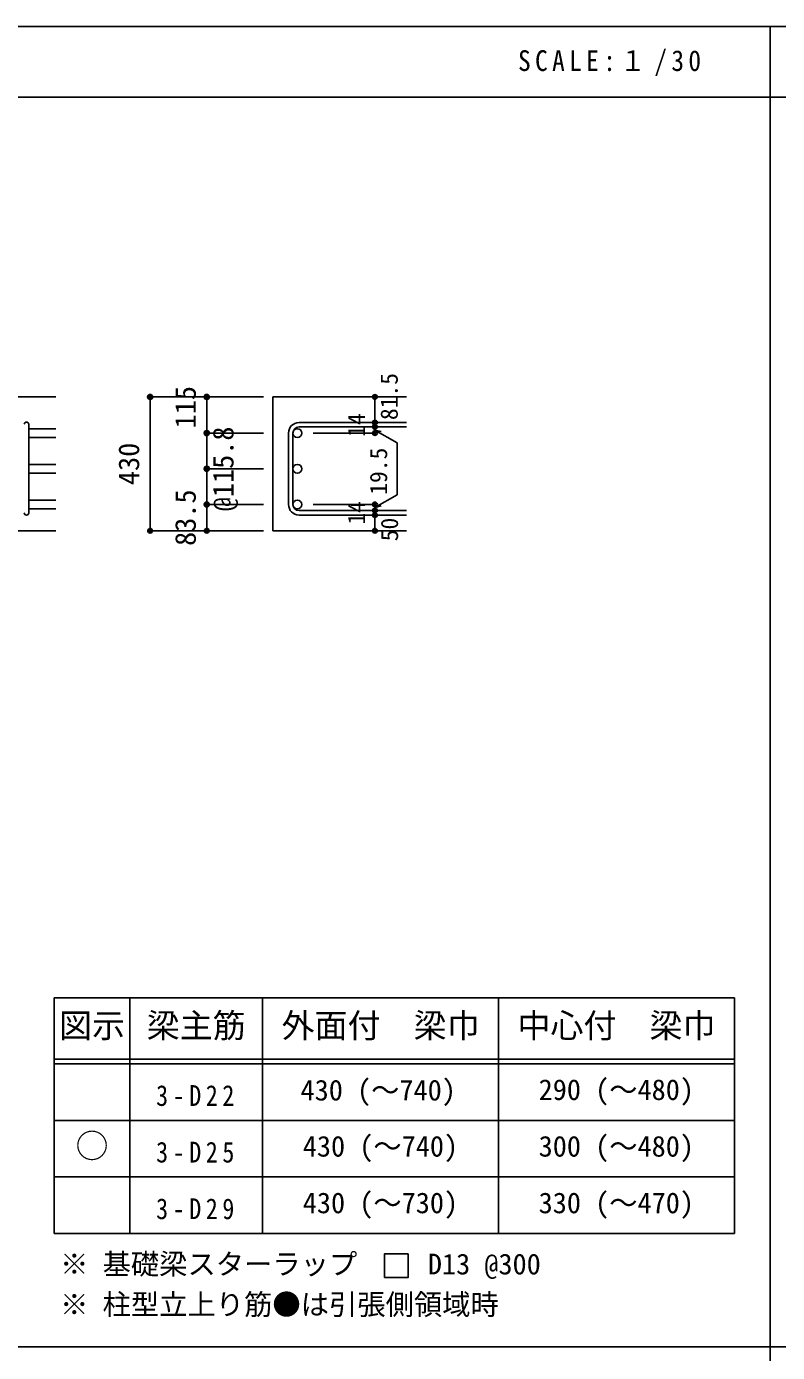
# Model space of a CAD drawing. Units: millimetres at full size, sheet at 1:30, with parts at other scales. Extents: x -5973 to 5954, y -4195 to 4201.
# Drawn here: x -3489 to -1101, y -15 to 4201 of the extents above; entities that cross this region are included whole.
import ezdxf
from ezdxf.enums import TextEntityAlignment as Align

# ---------------------------------------------------------------- set-up
doc = ezdxf.new("R2010")
doc.units = ezdxf.units.MM
doc.header["$LTSCALE"] = 30
doc.header["$PDMODE"] = 32
doc.header["$PDSIZE"] = 15
for name, color, linetype in [('0-1', 2, 'Continuous'), ('0-5', 7, 'Continuous'), ('0-6', 7, 'Continuous'), ('0-D', 4, 'Continuous'), ('6-7_文字', 7, 'Continuous'), ('6-E_枠', 7, 'Continuous'), ('F-0_枠', 6, 'Continuous')]:
    doc.layers.add(name, color=color, linetype=linetype)
doc.styles.add('ＭＳ ゴシック', font='')
doc.styles.get('ＭＳ ゴシック').set_extended_font_data('MS Gothic')

msp = doc.modelspace()

# ---------------------------------------------------------------- linework, layer by layer
at = {"layer": '0-1'}
for p, q in [((-3395.8, 3023.3), (-4795.8, 3023.3)), ((-2280.8, 3023.3), (-2705.8, 3023.3)), ((-2705.8, 3023.3), (-2705.8, 2597.8)), ((-3795.8, 2597.8), (-3395.8, 2597.8)), ((-2280.8, 2597.8), (-2705.8, 2597.8))]:
    msp.add_line(p, q, dxfattribs=at)
at = {"layer": '0-5'}
for p, q in [((-3395.8, 2922.37), (-3481.8, 2922.37)), ((-3395.8, 2894.37), (-3481.8, 2894.37)), ((-3395.8, 2808.83), (-3481.8, 2808.83)), ((-3395.8, 2780.83), (-3481.8, 2780.83)), ((-3395.8, 2695.3), (-3481.8, 2695.3)), ((-3395.8, 2667.3), (-3481.8, 2667.3))]:
    msp.add_line(p, q, dxfattribs=at)
at = {"layer": '0-5', "color": 3}
for centre in [(-2627.8, 2908.37), (-2627.8, 2794.83), (-2627.8, 2681.3)]:
    msp.add_circle(centre, 14, dxfattribs=at)
at = {"layer": '0-6'}
for p, q in [((-3481.8, 2654.8), (-3481.8, 2936.37)), ((-2280.8, 2941.87), (-2622.3, 2941.87)), ((-2280.8, 2927.87), (-2622.3, 2927.87)), ((-2655.8, 2908.37), (-2655.8, 2681.3)), ((-2641.8, 2908.37), (-2641.8, 2681.3)), ((-2280.8, 2661.8), (-2622.3, 2661.8)), ((-2280.8, 2647.8), (-2622.3, 2647.8))]:
    msp.add_line(p, q, dxfattribs=at)
for centre, radius, start, end in [((-3488.8, 2936.37), 7, 0, 180), ((-2622.3, 2908.37), 33.5, 90, 180), ((-2622.3, 2908.37), 19.5, 90, 180), ((-2622.3, 2681.3), 33.5, 180, 270), ((-2622.3, 2681.3), 19.5, 180, 270), ((-3488.8, 2654.8), 7, 180, 0)]:
    msp.add_arc(centre, radius, start, end, dxfattribs=at)
at = {"layer": '0-D'}
for p, q in [((-3095.8, 3023.3), (-2915.8, 3023.3)), ((-3095.8, 3023.3), (-2915.8, 3023.3)), ((-3095.8, 3023.3), (-3095.8, 2597.8)), ((-2915.8, 3023.3), (-2735.8, 3023.3)), ((-2915.8, 3023.3), (-2735.8, 3023.3)), ((-2915.8, 3023.3), (-2915.8, 2908.37)), ((-2380.8, 2927.87), (-2380.8, 2941.87)), ((-2380.8, 2927.87), (-2380.8, 2908.37)), ((-2380.8, 2918.12), (-2361.48, 2912.94)), ((-2380.8, 2918.12), (-2310.74, 2877.67)), ((-2915.8, 2908.37), (-2735.8, 2908.37)), ((-2915.8, 2908.37), (-2735.8, 2908.37)), ((-2380.8, 2908.37), (-2576.89, 2908.37)), ((-2310.74, 2877.67), (-2310.74, 2712)), ((-2915.8, 2794.83), (-2735.8, 2794.83)), ((-2380.8, 2671.55), (-2310.74, 2712)), ((-2915.8, 2681.3), (-2735.8, 2681.3)), ((-2380.8, 2681.3), (-2576.89, 2681.3)), ((-2380.8, 2661.8), (-2380.8, 2681.3)), ((-2380.8, 2671.55), (-2361.48, 2676.73)), ((-2380.8, 2647.8), (-2380.8, 2661.8)), ((-2380.8, 2597.8), (-2380.8, 2647.8)), ((-3095.8, 2597.8), (-2915.8, 2597.8)), ((-2915.8, 2597.8), (-2735.8, 2597.8))]:
    msp.add_line(p, q, dxfattribs=at)
for points in [[(-2380.8, 3023.3), (-2380.8, 2941.87), (-2380.8, 3023.3)], [(-2915.8, 2908.37), (-2915.8, 2794.83), (-2915.8, 2681.3), (-2915.8, 2597.8)]]:
    msp.add_lwpolyline(points, dxfattribs=at)
for centre, radius in [((-3095.8, 3023.3), 8), ((-3095.8, 3023.3), 7.2), ((-3095.8, 3023.3), 6.4), ((-3095.8, 3023.3), 5.6), ((-3095.8, 3023.3), 4.8), ((-3095.8, 3023.3), 4), ((-3095.8, 3023.3), 3.2), ((-3095.8, 3023.3), 2.4), ((-3095.8, 3023.3), 1.6), ((-3095.8, 3023.3), 0.8), ((-2915.8, 3023.3), 8), ((-2915.8, 3023.3), 7.2), ((-2915.8, 3023.3), 6.4), ((-2915.8, 3023.3), 5.6), ((-2915.8, 3023.3), 4.8), ((-2915.8, 3023.3), 4), ((-2915.8, 3023.3), 3.2), ((-2915.8, 3023.3), 2.4), ((-2915.8, 3023.3), 1.6), ((-2915.8, 3023.3), 0.8), ((-2380.8, 3023.3), 4), ((-2380.8, 3023.3), 3.6), ((-2380.8, 3023.3), 3.2), ((-2380.8, 3023.3), 2.8), ((-2380.8, 3023.3), 2.4), ((-2380.8, 3023.3), 2), ((-2380.8, 3023.3), 1.6), ((-2380.8, 3023.3), 1.2), ((-2380.8, 3023.3), 0.8), ((-2380.8, 3023.3), 0.4), ((-2915.8, 2908.37), 8), ((-2915.8, 2908.37), 7.2), ((-2915.8, 2908.37), 6.4), ((-2915.8, 2908.37), 5.6), ((-2915.8, 2908.37), 4.8), ((-2915.8, 2908.37), 4), ((-2915.8, 2908.37), 3.2), ((-2915.8, 2908.37), 2.4), ((-2915.8, 2908.37), 1.6), ((-2380.8, 2941.87), 4), ((-2380.8, 2927.87), 4), ((-2380.8, 2908.37), 4), ((-2380.8, 2941.87), 3.6), ((-2380.8, 2927.87), 3.6), ((-2380.8, 2908.37), 3.6), ((-2380.8, 2941.87), 3.2), ((-2380.8, 2927.87), 3.2), ((-2380.8, 2908.37), 3.2), ((-2380.8, 2941.87), 2.8), ((-2380.8, 2927.87), 2.8), ((-2380.8, 2908.37), 2.8), ((-2380.8, 2941.87), 2.4), ((-2380.8, 2927.87), 2.4), ((-2380.8, 2908.37), 2.4), ((-2380.8, 2941.87), 2), ((-2380.8, 2927.87), 2), ((-2380.8, 2908.37), 2), ((-2380.8, 2941.87), 1.6), ((-2380.8, 2927.87), 1.6), ((-2380.8, 2908.37), 1.6), ((-2380.8, 2941.87), 1.2), ((-2380.8, 2927.87), 1.2), ((-2380.8, 2908.37), 1.2), ((-2380.8, 2941.87), 0.8), ((-2380.8, 2927.87), 0.8), ((-2380.8, 2941.87), 0.4), ((-2380.8, 2927.87), 0.4), ((-2915.8, 2908.37), 0.8), ((-2380.8, 2908.37), 0.8), ((-2380.8, 2908.37), 0.4), ((-2915.8, 2794.83), 8), ((-2915.8, 2794.83), 7.2), ((-2915.8, 2794.83), 6.4), ((-2915.8, 2794.83), 5.6), ((-2915.8, 2794.83), 4.8), ((-2915.8, 2794.83), 4), ((-2915.8, 2794.83), 3.2), ((-2915.8, 2794.83), 2.4), ((-2915.8, 2794.83), 1.6), ((-2915.8, 2794.83), 0.8), ((-2915.8, 2681.3), 8), ((-2915.8, 2681.3), 7.2), ((-2915.8, 2681.3), 6.4), ((-2915.8, 2681.3), 5.6), ((-2915.8, 2681.3), 4.8), ((-2915.8, 2681.3), 4), ((-2915.8, 2681.3), 3.2), ((-2915.8, 2681.3), 2.4), ((-2915.8, 2681.3), 1.6), ((-2915.8, 2681.3), 0.8), ((-2380.8, 2681.3), 4), ((-2380.8, 2661.8), 4), ((-2380.8, 2681.3), 3.6), ((-2380.8, 2661.8), 3.6), ((-2380.8, 2681.3), 3.2), ((-2380.8, 2661.8), 3.2), ((-2380.8, 2681.3), 2.8), ((-2380.8, 2661.8), 2.8), ((-2380.8, 2681.3), 2.4), ((-2380.8, 2661.8), 2.4), ((-2380.8, 2681.3), 2), ((-2380.8, 2661.8), 2), ((-2380.8, 2681.3), 1.6), ((-2380.8, 2661.8), 1.6), ((-2380.8, 2681.3), 1.2), ((-2380.8, 2661.8), 1.2), ((-2380.8, 2681.3), 0.8), ((-2380.8, 2661.8), 0.8), ((-2380.8, 2681.3), 0.4), ((-2380.8, 2661.8), 0.4), ((-2380.8, 2647.8), 4), ((-2380.8, 2647.8), 3.6), ((-2380.8, 2647.8), 3.2), ((-2380.8, 2647.8), 2.8), ((-2380.8, 2647.8), 2.4), ((-2380.8, 2647.8), 2), ((-2380.8, 2647.8), 1.6), ((-2380.8, 2647.8), 1.2), ((-2380.8, 2647.8), 0.8), ((-2380.8, 2647.8), 0.4), ((-3095.8, 2597.8), 7.2), ((-3095.8, 2597.8), 6.4), ((-3095.8, 2597.8), 5.6), ((-3095.8, 2597.8), 4.8), ((-3095.8, 2597.8), 4), ((-3095.8, 2597.8), 3.2), ((-3095.8, 2597.8), 2.4), ((-3095.8, 2597.8), 1.6), ((-3095.8, 2597.8), 0.8), ((-2915.8, 2597.8), 7.2), ((-2915.8, 2597.8), 6.4), ((-2915.8, 2597.8), 5.6), ((-2915.8, 2597.8), 4.8), ((-2915.8, 2597.8), 4), ((-2915.8, 2597.8), 3.2), ((-2915.8, 2597.8), 2.4), ((-2915.8, 2597.8), 1.6), ((-2915.8, 2597.8), 0.8), ((-2380.8, 2597.8), 4), ((-2380.8, 2597.8), 3.6), ((-2380.8, 2597.8), 3.2), ((-2380.8, 2597.8), 2.8), ((-2380.8, 2597.8), 2.4), ((-2380.8, 2597.8), 2), ((-2380.8, 2597.8), 1.6), ((-2380.8, 2597.8), 1.2), ((-2380.8, 2597.8), 0.8), ((-2380.8, 2597.8), 0.4)]:
    msp.add_circle(centre, radius, dxfattribs=at)
at = {"layer": '0-D', "color": 7}
for p in [(-3095.8, 3023.3), (-2915.8, 3023.3), (-2380.8, 3023.3), (-2915.8, 2908.37), (-2380.8, 2941.87), (-2380.8, 2927.87), (-2380.8, 2908.37), (-2915.8, 2794.83), (-2915.8, 2681.3), (-2380.8, 2681.3), (-2380.8, 2681.3), (-2380.8, 2661.8), (-2380.8, 2647.8), (-3095.8, 2597.8), (-2915.8, 2597.8), (-2380.8, 2597.8)]:
    msp.add_point(p, dxfattribs=at)
at = {"layer": '6-7_文字'}
msp.add_lwpolyline([(-2350.64, 222.95), (-2275.64, 222.95), (-2275.64, 297.95), (-2350.64, 297.95)], close=True, dxfattribs=at)
msp.add_lwpolyline([(-2350.64, 222.95), (-2275.64, 222.95), (-2275.64, 297.95), (-2350.64, 297.95)], close=True, dxfattribs=at)
at = {"layer": '6-E_枠', "color": 3}
for p, q in [((-3400.52, 1112.77), (-3400.52, 362.77)), ((-3400.52, 1112.77), (-1238, 1112.77)), ((-1238, 1112.77), (-1238, 362.77)), ((-3400.52, 362.77), (-1238, 362.77))]:
    msp.add_line(p, q, dxfattribs=at)
at = {"layer": '6-E_枠'}
for p, q in [((-3160.52, 1112.77), (-3160.52, 362.77)), ((-2738, 1112.77), (-2738, 362.77)), ((-1988, 1112.77), (-1988, 362.77)), ((-3400.52, 917.77), (-1238, 917.77)), ((-3400.52, 902.77), (-1238, 902.77)), ((-3400.52, 722.77), (-1238, 722.77)), ((-3400.52, 542.77), (-1238, 542.77))]:
    msp.add_line(p, q, dxfattribs=at)
at = {"layer": 'F-0_枠'}
msp.add_line((-5972.88, 4201.15), (5954.1, 4201.15), dxfattribs=at)
at = {"layer": 'F-0_枠', "color": 2}
for p, q in [((-1124.64, 4201.15), (-1124.64, -4195.24)), ((-5972.88, 3976.15), (3723.6, 3976.15)), ((3723.6, 2.95), (-5972.88, 2.95))]:
    msp.add_line(p, q, dxfattribs=at)

# ---------------------------------------------------------------- texts
at = {"layer": '0-D', "style": 'ＭＳ ゴシック'}
for s, height, p in [('81.5', 54.99, (-2291.9, 2949.71)), ('115', 65.98, (-2930.8, 2923.37)), ('14', 54.99, (-2396.03, 2896.44)), ('@115.8', 65.98, (-2810.8, 2659.83)), ('430', 65.98, (-3110.8, 2743.05)), ('19.5', 54.99, (-2325.74, 2712.3)), ('83.5', 65.98, (-2930.8, 2549.55)), ('14', 54.99, (-2396.06, 2617.12)), ('50', 54.99, (-2290.8, 2564.3))]:
    msp.add_text(s, height=height, rotation=90, dxfattribs=at).set_placement(p, align=Align.BOTTOM_LEFT)
at = {"layer": '6-7_文字', "color": 2, "style": 'ＭＳ ゴシック'}
for s, p in [('図示', (-3385.52, 962.77)), ('梁主筋', (-3106.76, 962.77)), ('外面付\u3000梁巾', (-2678, 962.77)), ('中心付\u3000梁巾', (-1928, 962.77)), ('○', (-3333.02, 580.27))]:
    msp.add_text(s, height=76.98, dxfattribs=at).set_placement(p, align=Align.BOTTOM_LEFT)
at = {"layer": '6-7_文字', "style": 'ＭＳ ゴシック'}
for s, p in [('430 (～740)', (-2617.53, 766.27)), ('290 (～480)', (-1860.5, 767.77)), ('430 (～740)', (-2610.5, 587.77)), ('300 (～480)', (-1860.5, 587.77)), ('430 (～730)', (-2610.5, 407.77)), ('330 (～470)', (-1860.5, 407.77)), ('※ 基礎梁スターラップ     D13 @300', (-3381.96, 213.19)), ('※ 柱型立上り筋●は引張側領域時', (-3381.96, 84.68))]:
    msp.add_text(s, height=65.98, dxfattribs=at).set_placement(p, align=Align.BOTTOM_LEFT)
at = {"layer": '6-7_文字', "color": 2, "insert": (-1925.98, 4043.65), "char_height": 65.98, "attachment_point": 7, "style": 'ＭＳ ゴシック'}
msp.add_mtext('\\T1.34;\\W0.9;SCALE:１/30', dxfattribs=at)
at = {"layer": '6-7_文字', "char_height": 65.98, "attachment_point": 7, "style": 'ＭＳ ゴシック'}
for s, insert in [('\\T1.38;\\W0.85;3-D22', (-3076.76, 767.77)), ('\\T1.38;\\W0.85;3-D25', (-3076.76, 587.77)), ('\\T1.38;\\W0.85;3-D29', (-3076.76, 407.77))]:
    msp.add_mtext(s, dxfattribs=dict(at, insert=insert))

doc.saveas('drawing.dxf')
